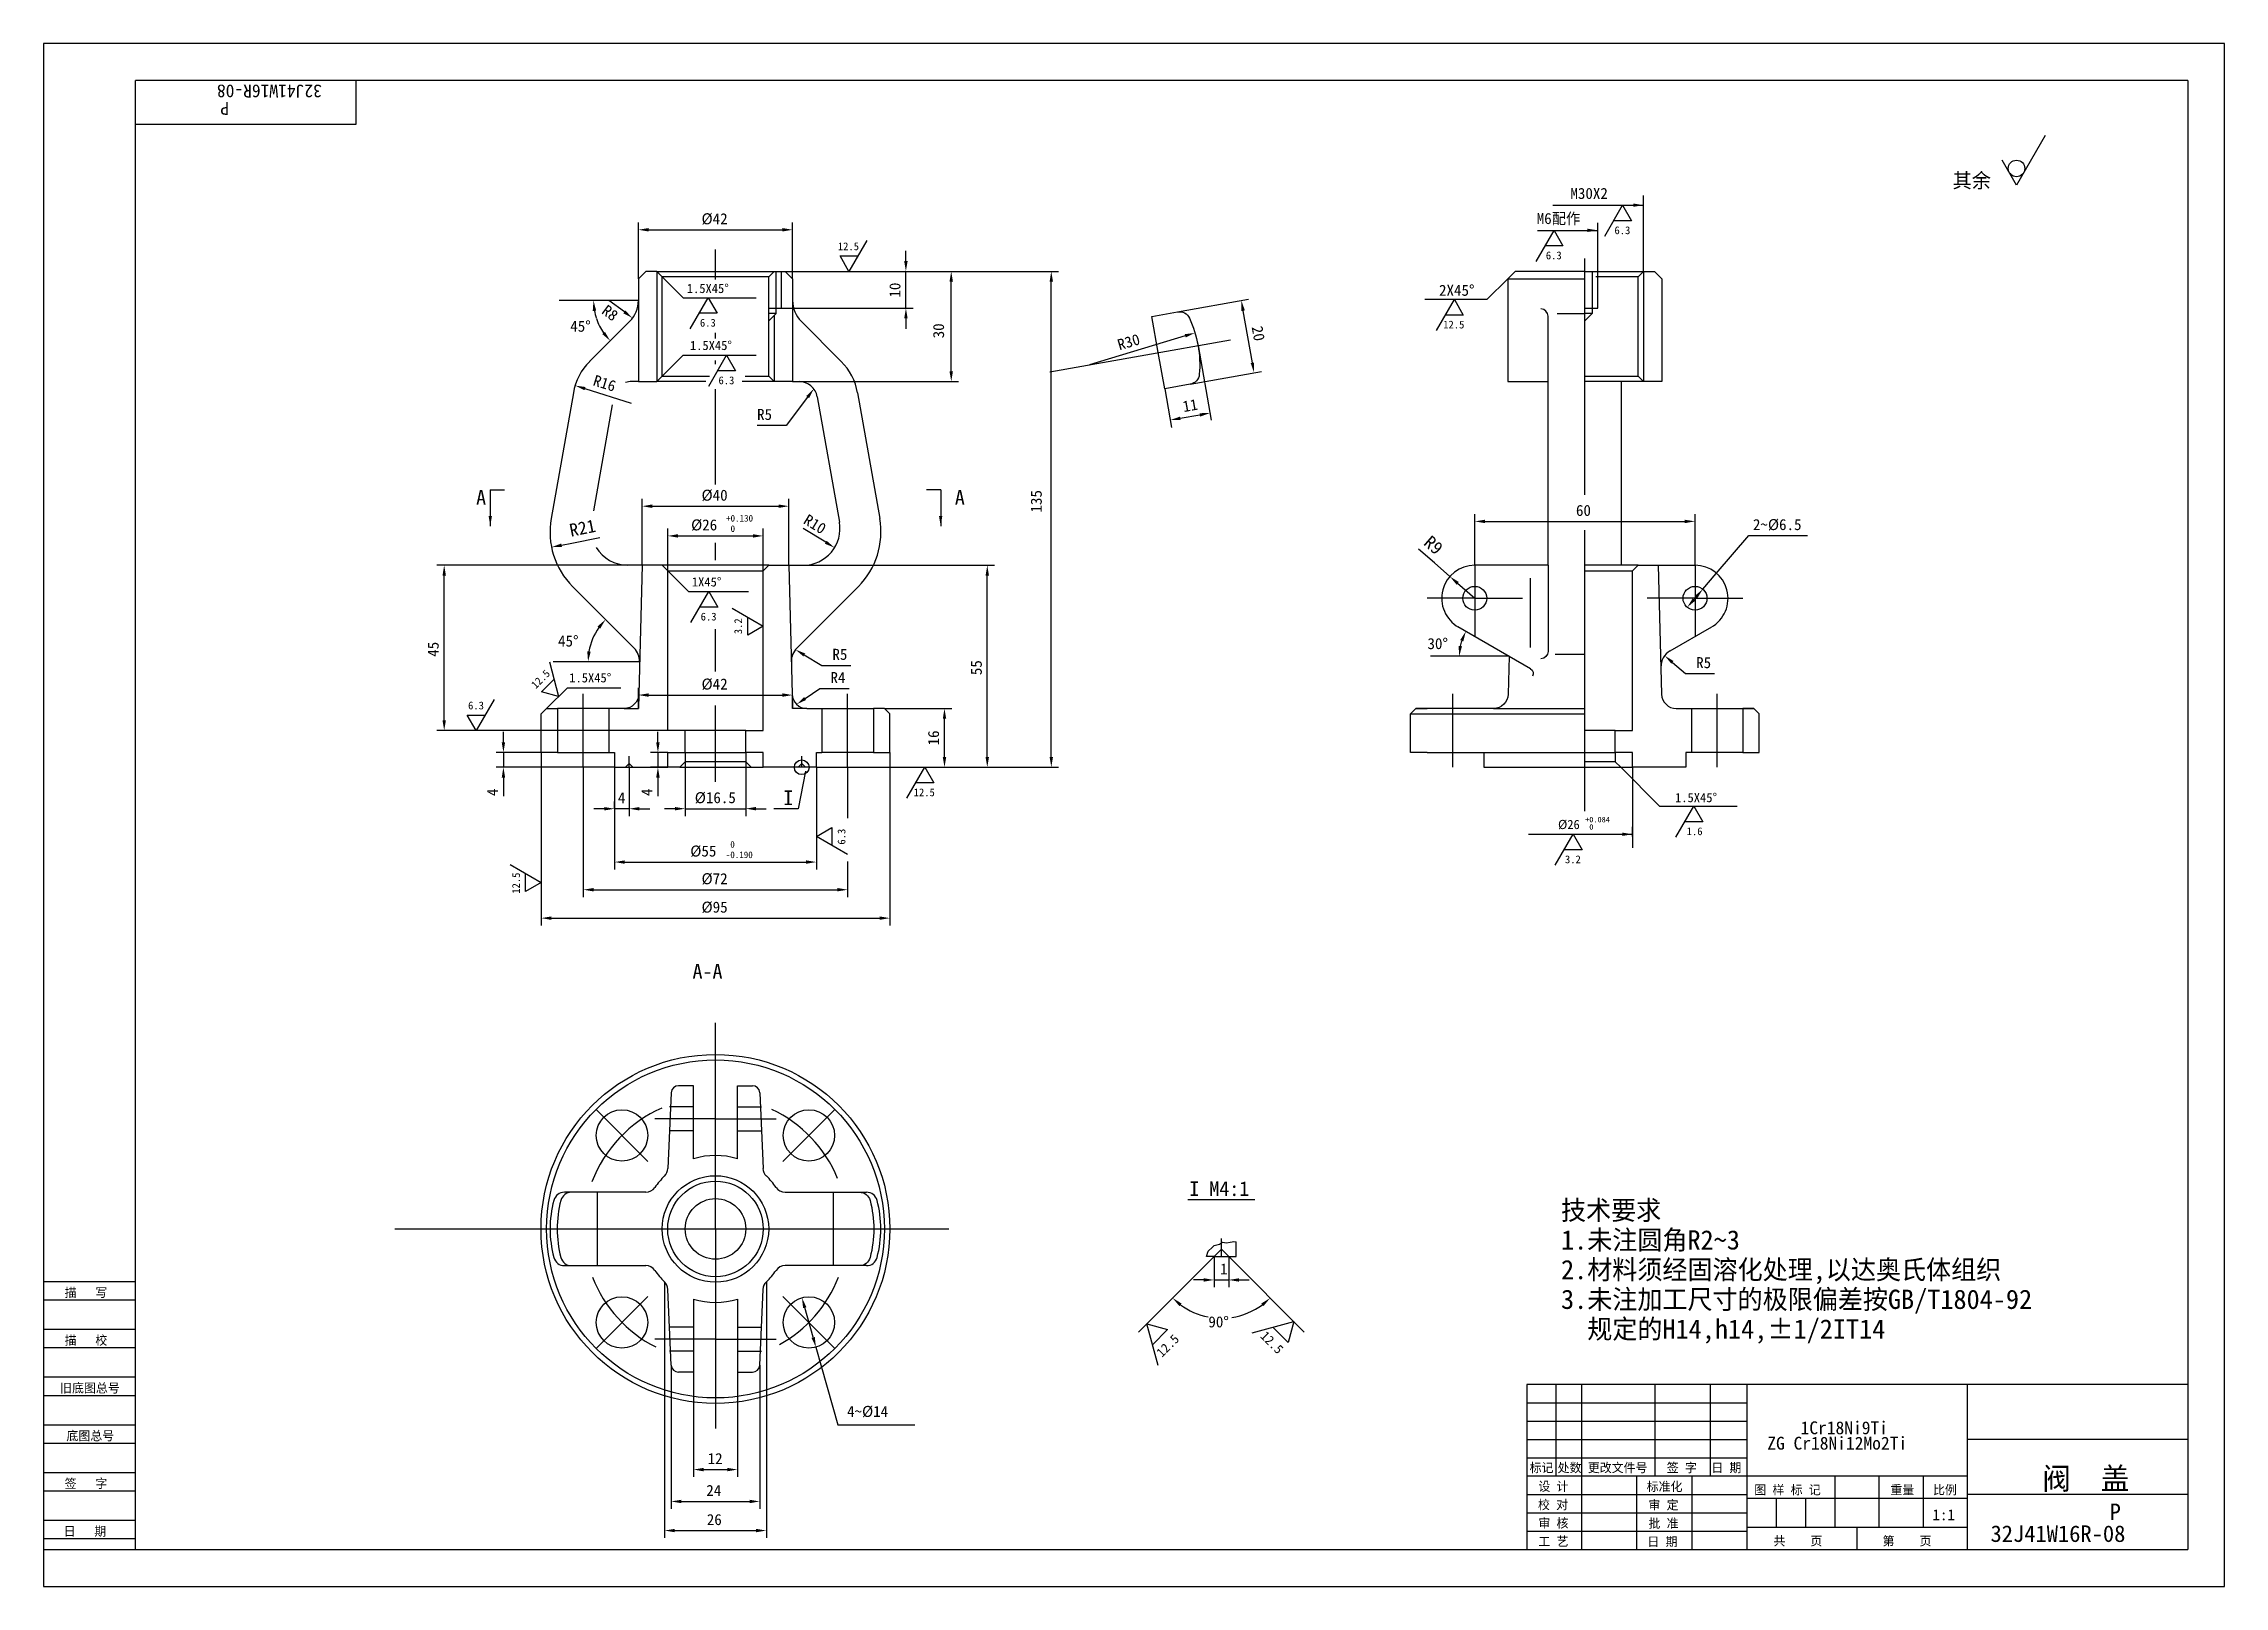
# Model space of a CAD drawing. Header units: metres. Extents: x 0 to 594, y 0 to 420.
import ezdxf

# ---------------------------------------------------------------- set-up
doc = ezdxf.new("R2010")
doc.units = ezdxf.units.M
for name, color, linetype in [('B', 3, 'Continuous'), ('C', 6, 'Continuous'), ('D', 1, 'Continuous'), ('FL', 5, 'Continuous'), ('T', 7, 'Continuous'), ('TL', 4, 'Continuous')]:
    doc.layers.add(name, color=color, linetype=linetype)

# ---------------------------------------------------------------- blocks, each defined once
blk = doc.blocks.new('TUKUN2')
at = {"layer": 'FL'}
for p, q in [((0, 420), (0, 0)), ((594, 420), (0, 420)), ((594, 0), (594, 420)), ((0, 78), (25, 78)), ((0, 70), (25, 70)), ((0, 65), (25, 65)), ((0, 57), (25, 57)), ((412, 30), (412, 55)), ((419, 10), (419, 55)), ((439, 30), (439, 55)), ((454, 30), (454, 55)), ((0, 52), (25, 52)), ((404, 50), (464, 50)), ((0, 44), (25, 44)), ((404, 45), (464, 45)), ((0, 39), (25, 39)), ((404, 40), (464, 40)), ((0, 31), (25, 31)), ((404, 35), (464, 35)), ((449, 10), (449, 30)), ((0, 26), (25, 26)), ((404, 25), (464, 25)), ((0, 18), (25, 18)), ((404, 20), (464, 20)), ((0, 13), (25, 13)), ((404, 15), (464, 15)), ((0, 0), (594, 0))]:
    blk.add_line(p, q, dxfattribs=at)
at = {"layer": 'TL'}
for p, q in [((25, 10), (25, 410)), ((584, 410), (25, 410)), ((85, 410), (85, 398)), ((584, 410), (584, 10)), ((85, 398), (25, 398)), ((0, 83), (25, 83)), ((404, 55), (404, 10)), ((584, 55), (404, 55)), ((464, 10), (464, 55)), ((524, 10), (524, 55)), ((584, 40), (524, 40)), ((524, 30), (404, 30)), ((434, 10), (434, 30)), ((488, 16), (488, 30)), ((500, 16), (500, 30)), ((512, 16), (512, 30)), ((464, 24), (524, 24)), ((472, 16), (472, 24)), ((480, 16), (480, 24)), ((584, 25), (524, 25)), ((524, 16), (464, 16)), ((494, 10), (494, 16)), ((0, 10), (584, 10))]:
    blk.add_line(p, q, dxfattribs=at)
at = {"layer": 'T'}
for s, p in [('描   写', (5.74, 78.76)), ('描   校', (5.74, 65.76)), ('旧底图总号', (4.49, 52.76)), ('底图总号', (6.22, 39.76)), ('标记', (404.75, 31.07)), ('处数', (412.38, 31.07)), ('更改文件号', (420.61, 31.07)), ('签 字', (442.1, 31.07)), ('日 期', (454.23, 31.07)), ('签   字', (5.74, 26.76)), ('校 对', (407.05, 20.99)), ('设 计', (407.14, 25.99)), ('标准化', (436.65, 25.93)), ('审 定', (437.13, 20.93)), ('图 样 标 记', (465.95, 25.04)), ('重量', (503.03, 25.04)), ('比例', (514.64, 25.04)), ('审 核', (407.14, 15.99)), ('批 准', (437.13, 15.93)), ('日   期', (5.45, 13.76)), ('工 艺', (407.14, 10.99)), ('日 期', (436.84, 10.93)), ('共    页', (471.18, 11.13)), ('第    页', (500.9, 11.13))]:
    blk.add_text(s, height=2.5, dxfattribs=at).set_placement(p)

msp = doc.modelspace()

# ---------------------------------------------------------------- linework, layer by layer
at = {"layer": 'B'}
for p, q in [((177, 130.56), (170.49, 130.56)), ((189, 130.56), (195.51, 130.56)), ((177, 124.06), (170.49, 124.06)), ((189, 124.06), (195.51, 124.06)), ((177, 70.56), (170.49, 70.56)), ((189, 70.56), (195.51, 70.56)), ((177, 64.06), (170.49, 64.06)), ((189, 64.06), (195.51, 64.06))]:
    msp.add_line(p, q, dxfattribs=at)
at = {"layer": 'C'}
for p, q in [((183, 355.77), (183, 363.95)), ((419.81, 297.16), (419.81, 361.5)), ((183, 339.76), (183, 341.26)), ((274.07, 330.69), (323.31, 339.38)), ((183, 332.74), (183, 333.73)), ((183, 299.99), (183, 325.97)), ((419.81, 211), (419.81, 287.57)), ((183, 279.4), (183, 284.12)), ((389.81, 278), (389.81, 258.55)), ((449.81, 278), (449.81, 258.55)), ((389.81, 269), (376.81, 269)), ((389.81, 269), (402.81, 269)), ((449.81, 269), (436.81, 269)), ((449.81, 269), (462.81, 269)), ((183, 249.05), (183, 260.56)), ((147, 223), (147, 243.01)), ((183, 219), (183, 239.8)), ((219, 223), (219, 243.01)), ((383.81, 223), (383.81, 243.01)), ((455.81, 223), (455.81, 243.01)), ((159.5, 223), (159.5, 226)), ((206.5, 223), (206.5, 226)), ((183, 97.31), (183, 153.38)), ((164.62, 115.69), (150.47, 129.83)), ((183, 127.31), (166.5, 127.31)), ((183, 127.31), (199.5, 127.31)), ((201.38, 115.69), (215.53, 129.83)), ((95.63, 97.31), (246.58, 97.31)), ((183, 97.31), (183, 43)), ((320.81, 89.76), (320.81, 94.67)), ((164.62, 78.92), (150.47, 64.78)), ((201.38, 78.92), (215.53, 64.78)), ((183, 67.31), (166.5, 67.31)), ((183, 67.31), (199.5, 67.31))]:
    msp.add_line(p, q, dxfattribs=at)
for start, end in [(113.88, 159.18), (22.48, 64.74), (201.43, 243.21), (299.04, 338.56)]:
    msp.add_arc((183, 97.31), 36, start, end, dxfattribs=at)
at = {"layer": 'D'}
for p, q in [((545.19, 395.03), (537.38, 381.51)), ((537.38, 381.51), (533.48, 388.27)), ((411.05, 376.02), (435.81, 376.02)), ((425.22, 367.57), (430.1, 376.02)), ((430.1, 376.02), (432.54, 371.79)), ((435.81, 358), (435.81, 378.7)), ((435.81, 374.98), (435.81, 378.02)), ((162, 356), (162, 371.32)), ((164.8, 369.32), (201.2, 369.32)), ((204, 356), (204, 371.32)), ((406.53, 360.72), (411.41, 369.17)), ((406.93, 369.17), (423.31, 369.17)), ((411.41, 369.17), (413.85, 364.95)), ((423.31, 368.55), (423.31, 371.17)), ((423.31, 358), (423.31, 369.99)), ((432.54, 371.79), (427.66, 371.79)), ((224.25, 366.45), (219.37, 358)), ((234.87, 360.8), (234.87, 363.6)), ((413.85, 364.95), (408.97, 364.95)), ((168.5, 356.5), (174.16, 350.84)), ((202, 358), (236.87, 358)), ((216.93, 362.22), (221.81, 362.22)), ((219.37, 358), (216.93, 362.22)), ((234.87, 348), (234.87, 358)), ((236.87, 358), (249.22, 358)), ((249.22, 358), (276.47, 358)), ((174.16, 350.84), (194.13, 350.84)), ((176.11, 342.39), (180.99, 350.84)), ((180.99, 350.84), (183.43, 346.62)), ((247.22, 330.8), (247.22, 355.2)), ((274.47, 225.8), (274.47, 355.2)), ((398.81, 356), (393.15, 350.34)), ((162, 350.06), (140.46, 350.06)), ((158.18, 346.96), (154, 350.06)), ((183.43, 346.62), (178.55, 346.62)), ((200.5, 348), (236.87, 348)), ((234.87, 345.2), (234.87, 342.4)), ((308.85, 346.98), (328.22, 350.4)), ((329.24, 333.11), (326.74, 347.29)), ((393.15, 350.34), (376.26, 350.34)), ((379.38, 341.89), (384.26, 350.34)), ((386.7, 346.12), (381.82, 346.12)), ((384.26, 350.34), (386.7, 346.12)), ((310.95, 340.44), (284.91, 332.6)), ((168.5, 329.5), (174.16, 335.16)), ((174.16, 335.16), (194.13, 335.16)), ((181.16, 326.71), (186.04, 335.16)), ((186.04, 335.16), (188.48, 330.93)), ((314.45, 337.81), (318.04, 317.45)), ((188.48, 330.93), (183.6, 330.93)), ((205.8, 328), (249.22, 328)), ((312.32, 327.28), (331.7, 330.7)), ((147.44, 326.08), (160.05, 322.16)), ((208.1, 323.78), (202.22, 316.06)), ((305.36, 326.06), (307.21, 315.54)), ((199.42, 316.06), (194.33, 316.06)), ((202.22, 316.06), (199.42, 316.06)), ((309.62, 318), (314.94, 318.93)), ((121.66, 298.49), (121.66, 288.61)), ((121.66, 298.49), (125.53, 298.49)), ((244.34, 298.49), (240.47, 298.49)), ((244.34, 298.49), (244.34, 288.61)), ((163, 278), (163, 296.07)), ((165.8, 294.07), (200.2, 294.07)), ((203, 278), (203, 296.07)), ((389.81, 278), (389.81, 291.93)), ((449.81, 278), (449.81, 291.93)), ((143.88, 284.01), (151.49, 285.54)), ((170, 276.5), (170, 287.98)), ((172.8, 285.98), (193.2, 285.98)), ((196, 276.5), (196, 287.98)), ((213.04, 284.25), (206.9, 288)), ((392.61, 289.93), (447.01, 289.93)), ((455.58, 275.71), (464.49, 286.06)), ((464.49, 286.06), (480.49, 286.06)), ((141.09, 283.45), (143.88, 284.01)), ((378.83, 278.62), (374.5, 282.41)), ((159.1, 278), (107.11, 278)), ((109.11, 235.8), (109.11, 275.2)), ((170, 276.5), (173.54, 272.96)), ((206.9, 278), (259.04, 278)), ((257.04, 225.8), (257.04, 275.2)), ((383.04, 274.93), (378.83, 278.62)), ((451.93, 271.46), (455.58, 275.71)), ((173.54, 272.96), (175.66, 270.84)), ((175.66, 270.84), (192.04, 270.84)), ((176.32, 262.39), (181.2, 270.84)), ((181.2, 270.84), (183.64, 266.62)), ((385.14, 273.09), (389.81, 269)), ((450.1, 269.34), (449.51, 268.66)), ((183.64, 266.62), (178.76, 266.62)), ((187.55, 266.32), (196, 261.44)), ((191.78, 259), (191.78, 263.88)), ((196, 261.44), (191.78, 259)), ((137.76, 251.71), (140.29, 242.29)), ((162.33, 251.73), (138.76, 251.73)), ((207.2, 253.58), (211.96, 250.74)), ((211.96, 250.74), (214.76, 250.74)), ((214.76, 250.74), (219.85, 250.74)), ((399.17, 253.2), (377.79, 253.2)), ((443.66, 251.56), (447.23, 248.48)), ((135.57, 243.55), (139.02, 247)), ((140.29, 242.29), (135.57, 243.55)), ((137, 239), (142.66, 244.66)), ((142.66, 244.66), (157.23, 244.66)), ((162, 239), (162, 244.65)), ((204, 239), (204, 244.65)), ((207.42, 241.71), (211.43, 244.42)), ((211.43, 244.42), (214.23, 244.42)), ((214.23, 244.42), (219.46, 244.42)), ((447.23, 248.48), (450.03, 248.48)), ((450.03, 248.48), (455.12, 248.48)), ((122.72, 241.45), (117.85, 233)), ((158.1, 239), (162, 239)), ((162.1, 242.9), (162, 239)), ((164.8, 242.65), (201.2, 242.65)), ((203.9, 242.9), (204, 239)), ((207.9, 239), (204, 239)), ((229, 239), (247.38, 239)), ((170, 233), (107.11, 233)), ((117.85, 233), (115.41, 237.22)), ((115.41, 237.22), (120.29, 237.22)), ((125.24, 229.8), (125.24, 232.6)), ((167.32, 229.8), (167.32, 232.6)), ((245.38, 225.8), (245.38, 236.2)), ((135.5, 227), (123.24, 227)), ((125.24, 227), (125.24, 223)), ((135.5, 227), (135.5, 179.92)), ((170, 227), (165.32, 227)), ((167.32, 227), (167.32, 223)), ((230.5, 227), (230.5, 179.92)), ((155.5, 223), (123.24, 223)), ((125.24, 220.2), (125.24, 217.4)), ((147, 223), (147, 187.66)), ((155.5, 223), (155.5, 195.19)), ((159.5, 223), (159.5, 209.7)), ((170, 223), (165.32, 223)), ((167.32, 220.2), (167.32, 217.4)), ((174.75, 224.5), (174.75, 209.72)), ((191.25, 224.5), (191.25, 209.72)), ((207.48, 221.89), (205.53, 211.72)), ((210.5, 223), (210.5, 195.19)), ((210.5, 223), (247.38, 223)), ((219, 223), (219, 209.13)), ((235.14, 214.55), (240.02, 223)), ((240.02, 223), (242.46, 218.78)), ((247.38, 223), (259.04, 223)), ((259.04, 223), (276.47, 223)), ((429.56, 223), (440.16, 212.39)), ((432.81, 223), (432.81, 201.08)), ((125.24, 217.4), (125.24, 215.17)), ((167.32, 217.4), (167.32, 215.17)), ((242.46, 218.78), (237.58, 218.78)), ((152.7, 211.7), (149.9, 211.7)), ((155.5, 211.7), (155.5, 213.7)), ((159.5, 211.7), (155.5, 211.7)), ((162.3, 211.7), (165.1, 211.7)), ((171.95, 211.72), (169.15, 211.72)), ((174.75, 211.72), (191.25, 211.72)), ((194.05, 211.72), (196.85, 211.72)), ((205.53, 211.72), (198.86, 211.72)), ((440.16, 212.39), (461.28, 212.39)), ((444.62, 203.94), (449.5, 212.39)), ((451.94, 208.17), (447.06, 208.17)), ((449.5, 212.39), (451.94, 208.17)), ((210.5, 204.16), (214.72, 206.6)), ((218.95, 199.28), (210.5, 204.16)), ((214.72, 206.6), (214.72, 201.72)), ((404.46, 204.75), (432.81, 204.75)), ((411.73, 196.3), (416.61, 204.75)), ((416.61, 204.75), (419.05, 200.52)), ((432.81, 204.18), (432.81, 206.75)), ((127.05, 196.48), (135.5, 191.6)), ((158.3, 197.19), (207.7, 197.19)), ((219, 197.32), (219, 187.66)), ((419.05, 200.52), (414.17, 200.52)), ((131.28, 189.16), (131.28, 194.04)), ((135.5, 191.6), (131.28, 189.16)), ((149.8, 189.66), (216.2, 189.66)), ((138.3, 181.92), (227.7, 181.92)), ((311.63, 105.29), (329.88, 105.29)), ((318.81, 89.76), (298.25, 69.2)), ((318.81, 89.76), (318.81, 81.42)), ((322.81, 89.76), (343.36, 69.2)), ((322.81, 89.76), (322.81, 81.42)), ((316.01, 83.42), (313.21, 83.42)), ((318.81, 83.42), (322.81, 83.42)), ((325.61, 83.42), (328.41, 83.42)), ((169.13, 82.89), (169.13, 13.19)), ((196.87, 82.89), (196.87, 13.19)), ((209.6, 67.81), (207.31, 75.89)), ((303.54, 60.14), (300.51, 71.45)), ((300.51, 71.45), (306.16, 69.94)), ((329.19, 69.04), (340.5, 72.07)), ((340.5, 72.07), (338.98, 66.41)), ((306.16, 69.94), (302.02, 65.8)), ((338.98, 66.41), (334.84, 70.55)), ((170.92, 60.22), (170.92, 21.12)), ((195.08, 60.22), (195.08, 21.12)), ((210.36, 65.11), (211.88, 59.72)), ((211.88, 59.72), (216.33, 43.97)), ((177, 58.31), (177, 29.79)), ((189, 58.31), (189, 29.79)), ((216.33, 43.97), (237.26, 43.97)), ((179.8, 31.79), (186.2, 31.79)), ((173.72, 23.12), (192.28, 23.12)), ((171.93, 15.19), (194.07, 15.19))]:
    msp.add_line(p, q, dxfattribs=at)
msp.add_circle((537.38, 386.02), 2.25, dxfattribs=at)
for centre, radius, start, end in [((165.31, 350.06), 15.53, 190.34, 198.08), ((165.31, 350.06), 15.53, 198.49, 214.66), ((164.53, 251.73), 16.23, 144.9, 170.1), ((399.17, 253.2), 13.59, 161.83, 168.17), ((320.81, 91.76), 18.77, 233.55, 258.82), ((320.81, 91.76), 18.77, 278.66, 306.45)]:
    msp.add_arc(centre, radius, start, end, dxfattribs=at)
for points in [[(433.01, 376.47), (435.81, 376.02), (433.01, 375.57)], [(164.8, 369.79), (164.8, 368.85), (162, 369.32)], [(201.2, 369.79), (201.2, 368.85), (204, 369.32)], [(420.51, 369.62), (423.31, 369.17), (420.51, 368.72)], [(234.41, 360.8), (235.34, 360.8), (234.87, 358)], [(246.75, 355.2), (247.69, 355.2), (247.22, 358)], [(274.01, 355.2), (274.94, 355.2), (274.47, 358)], [(149.57, 347.23), (150.5, 347.31), (149.78, 350.06)], [(157.9, 346.58), (158.45, 347.33), (160.42, 345.29)], [(234.41, 345.2), (235.34, 345.2), (234.87, 348)], [(327.2, 347.37), (326.28, 347.21), (326.25, 350.05)], [(152.9, 341.52), (152.18, 340.93), (154.33, 339.08)], [(311.09, 340), (310.82, 340.89), (313.63, 341.25)], [(329.7, 333.19), (328.78, 333.03), (329.73, 330.35)], [(147.3, 325.63), (147.58, 326.52), (144.77, 326.91)], [(246.75, 330.8), (247.69, 330.8), (247.22, 328)], [(207.73, 324.06), (208.48, 323.49), (209.8, 326.01)], [(309.54, 318.46), (309.7, 317.54), (306.86, 317.51)], [(314.86, 319.39), (315.02, 318.47), (317.69, 319.42)], [(121.21, 291.41), (121.66, 288.61), (122.11, 291.41)], [(165.8, 294.54), (165.8, 293.6), (163, 294.07)], [(200.2, 294.54), (200.2, 293.6), (203, 294.07)], [(244.79, 291.41), (244.34, 288.61), (243.89, 291.41)], [(172.8, 286.45), (172.8, 285.52), (170, 285.98)], [(193.2, 286.45), (193.2, 285.52), (196, 285.98)], [(392.61, 290.39), (392.61, 289.46), (389.81, 289.93)], [(447.01, 290.39), (447.01, 289.46), (449.81, 289.93)], [(141.18, 282.99), (140.99, 283.91), (138.34, 282.9)], [(212.8, 283.85), (213.29, 284.65), (215.43, 282.79)], [(108.65, 275.2), (109.58, 275.2), (109.11, 278)], [(256.57, 275.2), (257.5, 275.2), (257.04, 278)], [(384.84, 272.73), (385.45, 273.44), (383.04, 274.93)], [(449.87, 268.35), (449.16, 268.96), (447.69, 266.54)], [(450.46, 269.04), (449.75, 269.65), (451.93, 271.46)], [(150.89, 261.36), (151.61, 260.76), (153.05, 263.21)], [(386.34, 255.94), (385.41, 256.04), (385.58, 253.2)], [(385.84, 257.63), (386.69, 257.25), (387.4, 260)], [(149.01, 254.48), (148.08, 254.56), (148.3, 251.73)], [(206.96, 253.18), (207.44, 253.98), (204.79, 255.02)], [(443.35, 251.2), (443.96, 251.91), (441.54, 253.38)], [(164.8, 243.12), (164.8, 242.19), (162, 242.65)], [(201.2, 243.12), (201.2, 242.19), (204, 242.65)], [(207.69, 241.32), (207.16, 242.09), (205.11, 240.14)], [(244.92, 236.2), (245.85, 236.2), (245.38, 239)], [(108.65, 235.8), (109.58, 235.8), (109.11, 233)], [(124.78, 229.8), (125.71, 229.8), (125.24, 227)], [(166.85, 229.8), (167.79, 229.8), (167.32, 227)], [(244.92, 225.8), (245.85, 225.8), (245.38, 223)], [(256.57, 225.8), (257.5, 225.8), (257.04, 223)], [(274.01, 225.8), (274.94, 225.8), (274.47, 223)], [(124.78, 220.2), (125.71, 220.2), (125.24, 223)], [(166.85, 220.2), (167.79, 220.2), (167.32, 223)], [(152.7, 212.17), (152.7, 211.24), (155.5, 211.7)], [(162.3, 212.17), (162.3, 211.24), (159.5, 211.7)], [(171.95, 212.19), (171.95, 211.25), (174.75, 211.72)], [(194.05, 212.19), (194.05, 211.25), (191.25, 211.72)], [(430.01, 205.2), (432.81, 204.75), (430.01, 204.3)], [(158.3, 197.65), (158.3, 196.72), (155.5, 197.19)], [(207.7, 197.65), (207.7, 196.72), (210.5, 197.19)], [(149.8, 190.13), (149.8, 189.2), (147, 189.66)], [(216.2, 190.13), (216.2, 189.2), (219, 189.66)], [(138.3, 182.39), (138.3, 181.45), (135.5, 181.92)], [(227.7, 182.39), (227.7, 181.45), (230.5, 181.92)], [(316.01, 83.88), (316.01, 82.95), (318.81, 83.42)], [(325.61, 83.88), (325.61, 82.95), (322.81, 83.42)], [(206.87, 75.77), (207.76, 76.02), (206.55, 78.59)], [(309.35, 76.3), (309.96, 77.01), (307.53, 78.48)], [(331.66, 77.01), (332.26, 76.3), (334.08, 78.48)], [(209.15, 67.68), (210.05, 67.94), (210.36, 65.11)], [(179.8, 32.26), (179.8, 31.32), (177, 31.79)], [(186.2, 32.26), (186.2, 31.32), (189, 31.79)], [(173.72, 23.58), (173.72, 22.65), (170.92, 23.12)], [(192.28, 23.58), (192.28, 22.65), (195.08, 23.12)], [(171.93, 15.66), (171.93, 14.73), (169.13, 15.19)], [(194.07, 15.66), (194.07, 14.73), (196.87, 15.19)]]:
    msp.add_solid(points, dxfattribs=at)
at = {"layer": 'FL'}
for p, q in [((167, 358), (167, 328)), ((201, 348), (201, 358)), ((423.31, 348), (423.31, 358)), ((435.81, 358), (435.81, 328)), ((199, 346), (199, 328))]:
    msp.add_line(p, q, dxfattribs=at)
msp.add_lwpolyline([(316.77, 89.76), (317.16, 91.23), (318.4, 92.36), (318.88, 92.84), (320.32, 93.12), (321.08, 93.68), (322.24, 93.5), (323.19, 93.68), (323.77, 93.78), (324.16, 93.87), (324.81, 93.76)], dxfattribs=at)
msp.add_circle((206.5, 223), 2, dxfattribs=at)
at = {"layer": 'TL'}
for p, q in [((167, 358), (199, 358)), ((197.5, 356.5), (168.5, 356.5)), ((419.81, 358), (435.81, 358)), ((434.31, 356.5), (422.81, 356.5)), ((398.81, 356), (419.81, 356)), ((197.5, 348), (199.5, 348)), ((199.5, 346.5), (197.5, 346.5)), ((199.5, 346.5), (197.5, 344.5)), ((199.5, 348), (201, 348)), ((409.81, 328), (409.81, 345.8)), ((412.22, 346.55), (419.81, 346.55)), ((419.81, 348), (421.81, 348)), ((421.81, 346.5), (419.81, 346.5)), ((421.81, 346.5), (419.81, 344.5)), ((421.81, 348), (423.31, 348)), ((148.73, 333.48), (159.66, 344.4)), ((217.27, 333.48), (206.34, 344.4)), ((162, 328), (160.2, 328)), ((180.38, 328), (167, 328)), ((168.5, 329.5), (181.4, 329.5)), ((199, 328), (190.28, 328)), ((191.08, 329.5), (197.5, 329.5)), ((204, 328), (205.8, 328)), ((409.81, 278), (409.81, 328)), ((419.81, 329.5), (434.31, 329.5)), ((435.81, 328), (419.81, 328)), ((429.81, 278), (429.81, 328)), ((144.29, 324.94), (138.25, 290.68)), ((154.88, 321.66), (149.8, 292.84)), ((210.73, 323.87), (216.75, 289.74)), ((221.71, 324.94), (227.75, 290.68)), ((163, 278), (159.1, 278)), ((197.5, 278), (168.5, 278)), ((170, 276.5), (168.5, 278)), ((170, 276.5), (196, 276.5)), ((196, 276.5), (197.5, 278)), ((203, 278), (206.9, 278)), ((409.81, 278), (389.81, 278)), ((405.01, 255.63), (405.01, 274.46)), ((409.81, 278), (409.81, 254.54)), ((434.31, 278), (419.81, 278)), ((419.81, 276.5), (432.81, 276.5)), ((432.81, 276.5), (434.31, 278)), ((439.81, 278), (449.81, 278)), ((144.08, 272.18), (160.86, 255.4)), ((221.92, 272.18), (205.14, 255.4)), ((405.01, 249.83), (385.2, 261.27)), ((443.02, 254.69), (454.42, 261.27)), ((411.72, 253.77), (419.81, 253.77)), ((154, 239), (140, 239)), ((212, 239), (226, 239)), ((229, 239), (226, 239)), ((372.31, 237.5), (373.81, 239)), ((390.81, 239), (373.81, 239)), ((373.81, 239), (376.81, 239)), ((394.91, 239), (419.81, 239)), ((448.81, 239), (465.81, 239)), ((467.31, 237.5), (465.81, 239)), ((191.25, 233), (174.75, 233)), ((372.31, 237.5), (419.81, 237.5)), ((372.31, 227), (372.31, 237.5)), ((428.06, 233), (419.81, 233)), ((140, 227), (154, 227)), ((174.75, 227), (191.25, 227)), ((210.5, 223), (210.5, 227)), ((210.5, 227), (212, 227)), ((226, 227), (212, 227)), ((376.81, 227), (372.31, 227)), ((376.81, 227), (390.81, 227)), ((392.31, 227), (419.81, 227)), ((419.81, 227), (428.06, 227)), ((462.81, 227), (448.81, 227)), ((158.5, 223), (159.5, 224)), ((160.5, 223), (159.5, 224)), ((173.25, 223), (192.75, 223)), ((191.25, 224.5), (174.75, 224.5)), ((205.5, 223), (206.5, 224)), ((207.5, 223), (206.5, 224)), ((428.06, 224.5), (419.81, 224.5)), ((419.81, 223), (429.56, 223)), ((170.92, 134.39), (170.05, 113.76)), ((177, 136.31), (172.92, 136.31)), ((177, 116.39), (177, 136.31)), ((189, 116.39), (189, 136.31)), ((189, 136.31), (193.08, 136.31)), ((195.08, 134.39), (195.95, 113.76)), ((164.03, 107.31), (141.87, 107.31)), ((201.97, 107.31), (224.13, 107.31)), ((318.81, 89.76), (316.77, 89.76)), ((318.81, 89.76), (320.81, 91.76)), ((318.81, 89.76), (322.81, 89.76)), ((322.81, 89.76), (320.81, 91.76)), ((322.81, 89.76), (324.81, 89.76)), ((324.81, 89.76), (324.81, 93.76)), ((141.87, 87.31), (164.03, 87.31)), ((224.13, 87.31), (201.97, 87.31)), ((170.92, 60.22), (170.05, 80.86)), ((177, 78.23), (177, 58.31)), ((189, 78.23), (189, 58.31)), ((195.08, 60.22), (195.95, 80.86)), ((177, 58.31), (172.92, 58.31)), ((189, 58.31), (193.08, 58.31))]:
    msp.add_line(p, q, dxfattribs=at)
for points in [[(162, 356), (162, 328), (167, 328), (168.5, 329.5), (168.5, 356.5), (167, 358), (164, 358)], [(135.5, 227), (135.5, 237.5), (137, 239), (140, 239), (140, 227)], [(230.5, 227), (230.5, 237.5), (229, 239), (226, 239), (226, 227)]]:
    msp.add_lwpolyline(points, close=True, dxfattribs=at)
for points in [[(199.5, 358), (202, 358), (204, 356), (204, 328), (199, 328), (197.5, 329.5), (197.5, 345.85)], [(197.5, 345.85), (197.5, 356.5), (199, 358), (199.5, 358)], [(199.5, 346.5), (199.5, 348), (199.5, 358)], [(419.81, 358), (400.81, 358), (398.81, 356)], [(421.81, 358), (421.81, 348), (421.81, 346.5)], [(440.81, 356), (440.81, 328), (435.81, 328), (434.31, 329.5), (434.31, 356.5), (435.81, 358), (438.81, 358), (440.81, 356)], [(398.81, 356), (398.81, 328), (409.81, 328)], [(155.5, 227), (155.5, 223), (170, 223), (170, 227), (174.75, 227), (174.75, 233), (170, 233), (170, 276.5)], [(210.5, 223), (196, 223), (196, 227), (191.25, 227), (191.25, 233), (196, 233), (196, 276.5)], [(432.81, 223), (432.81, 227), (428.06, 227), (428.06, 233), (432.81, 233), (432.81, 276.5)], [(465.81, 239), (462.81, 239), (462.81, 227), (467.31, 227), (467.31, 237.5)], [(174.75, 227), (174.75, 224.5), (173.25, 223), (170, 223)], [(191.25, 227), (191.25, 224.5), (192.75, 223), (196, 223)], [(390.81, 227), (392.31, 227), (392.31, 223), (419.81, 223)], [(428.06, 227), (428.06, 224.5), (429.56, 223), (432.81, 223)]]:
    msp.add_lwpolyline(points, dxfattribs=at)
for points in [[(301.88, 345.75), (308.85, 346.98, -0.34), (312.09, 345.3, -0.13), (314.79, 329.98, -0.34), (312.32, 327.28), (305.36, 326.06), (303.62, 335.9)], [(150.86, 107.31), (143.78, 107.31, 0.34), (140.89, 105.08, 0.13), (140.89, 89.53, 0.34), (143.78, 87.31), (150.86, 87.31), (150.86, 97.31)], [(215.14, 107.31), (222.22, 107.31, -0.34), (225.11, 105.08, -0.13), (225.11, 89.53, -0.34), (222.22, 87.31), (215.14, 87.31), (215.14, 97.31)]]:
    msp.add_lwpolyline(points, format="xyb", close=True, dxfattribs=at)
for points in [[(409.81, 345.8, 0.41), (407.81, 347.8, 0.41)], [(168.5, 278), (163, 278), (162.1, 242.9, -0.41), (158.1, 239), (154, 239), (154, 227), (155.5, 227)], [(197.5, 278), (203, 278), (203.9, 242.9, 0.41), (207.9, 239), (212, 239), (212, 227)], [(434.31, 278), (439.81, 278), (440.71, 242.9, 0.41), (444.71, 239), (448.81, 239), (448.81, 227), (447.31, 227), (447.31, 223), (432.81, 223)], [(399.17, 253.2), (398.91, 242.9, -0.41), (394.91, 239), (390.81, 239)], [(405.01, 249.83, -0.41), (405.56, 247.78, 0.27)], [(409.81, 254.54, -0.41), (407.81, 252.54, -1)]]:
    msp.add_lwpolyline(points, format="xyb", dxfattribs=at)
for centre, radius in [((389.81, 269), 3.25), ((449.81, 269), 3.25), ((183, 97.31), 47.5), ((183, 97.31), 46), ((157.54, 122.76), 7), ((208.46, 122.76), 7), ((183, 97.31), 14.5), ((183, 97.31), 13), ((183, 97.31), 8.25), ((157.54, 71.85), 7), ((208.46, 71.85), 7)]:
    msp.add_circle(centre, radius, dxfattribs=at)
for centre, radius, start, end in [((154, 350.06), 8, 315, 0), ((212, 350.06), 8, 180, 225), ((160.05, 322.16), 16, 135, 170), ((205.95, 322.16), 16, 10, 45), ((160.2, 323), 5, 90, 109.54), ((205.8, 323), 5, 10, 90), ((158.93, 287.03), 21, 170, 225), ((206.9, 288), 10, 270, 10), ((207.07, 287.03), 21, 315, 10), ((159.1, 288), 10, 210.96, 270), ((389.81, 269), 9, 90, 240.8), ((449.81, 269), 9, 299.2, 90), ((157.33, 251.86), 5, 358.53, 45), ((208.67, 251.86), 5, 135, 181.47), ((445.52, 250.36), 5, 120, 181.47), ((172.92, 134.31), 2, 90, 177.59), ((193.08, 134.31), 2, 2.41, 90), ((167.06, 113.88), 3, 313.89, 357.59), ((183, 97.31), 20, 72.54, 107.46), ((198.94, 113.88), 3, 182.41, 226.11), ((141.87, 104.31), 3, 90, 164.97), ((164.03, 110.31), 3, 270, 325.58), ((183, 97.31), 20, 133.89, 145.58), ((183, 97.31), 20, 34.42, 46.11), ((201.97, 110.31), 3, 214.42, 270), ((224.13, 104.31), 3, 15.03, 90), ((167.95, 97.31), 30, 164.97, 195.03), ((198.05, 97.31), 30, 344.97, 15.03), ((141.87, 90.31), 3, 195.03, 270), ((224.13, 90.31), 3, 270, 344.97), ((164.03, 84.31), 3, 34.42, 90), ((183, 97.31), 20, 214.42, 226.11), ((183, 97.31), 20, 313.89, 325.58), ((201.97, 84.31), 3, 90, 145.58), ((167.06, 80.73), 3, 2.41, 46.11), ((183, 97.31), 20, 252.54, 287.46), ((198.94, 80.73), 3, 133.89, 177.59), ((172.92, 60.31), 2, 182.41, 270), ((193.08, 60.31), 2, 270, 357.59)]:
    msp.add_arc(centre, radius, start, end, dxfattribs=at)

# ---------------------------------------------------------------- block references
at = {"layer": 'D'}
msp.add_blockref('TUKUN2', (0, 0), dxfattribs=at)

# ---------------------------------------------------------------- texts
for s, height, rotation, p in [('32J41W16R-08', 3.5, 180, (75.78, 408.82)), ('P', 3.5, 180, (50.51, 404.11)), ('10', 3, 90, (233.37, 350.86)), ('R8', 3, 323.41, (151.76, 346.71)), ('30', 3, 90, (245.26, 339.77)), ('R30', 3, 16.75, (293.05, 336.48)), ('20', 3, 280, (329.04, 342.85)), ('R16', 3, 342.76, (149.44, 327.03)), ('11', 3, 10, (310.54, 319.68)), ('135', 3, 90, (271.87, 292.34)), ('R10', 3, 328.6, (206.71, 289.51)), ('R21', 3.5, 11.35, (143.63, 285.74)), ('R9', 3.5, 318.78, (375.65, 283.73)), ('3.2', 2.12, 90, (190.24, 259.22)), ('45', 3, 90, (107.61, 253.07)), ('12.5', 2.12, 45, (134.07, 244.22)), ('55', 3, 90, (255.54, 248.07)), ('16', 3, 90, (243.88, 228.93)), ('4', 3, 90, (123.74, 215.17)), ('4', 3, 90, (165.82, 215.17)), ('6.3', 2.12, 90, (218.39, 201.94)), ('12.5', 2.12, 90, (129.74, 188.56)), ('12.5', 2.55, 45, (304.62, 62.19)), ('12.5', 2.55, 315, (331.23, 67.95))]:
    msp.add_text(s, height=height, rotation=rotation, dxfattribs=at).set_placement(p)
for s, height, p in [('M30X2', 3, (415.87, 377.73)), ('其余', 4, (519.99, 380.74)), ('M6配作', 3, (406.69, 370.89)), ('%%C42', 3, (179.21, 370.82)), ('6.3', 2.12, (427.87, 368.13)), ('12.5', 2.12, (216.33, 363.76)), ('6.3', 2.12, (409.18, 361.29)), ('1.5X45%%d', 2.5, (175.19, 352.1)), ('2X45%%d', 3, (380.08, 351.35)), ('45%%d', 3, (143.45, 341.57)), ('6.3', 2.12, (178.76, 342.96)), ('12.5', 2.12, (381.22, 342.46)), ('1.5X45%%d', 2.5, (176.05, 336.58)), ('6.3', 2.12, (183.82, 327.27)), ('R5', 3, (194.33, 317.56)), ('A', 4, (117.8, 294.45)), ('%%C40', 3, (179.21, 295.57)), ('A', 4, (248.2, 294.45)), ('+0.130', 1.8, (185.89, 289.88)), ('60', 3, (417.38, 291.43)), ('%%C26', 3, (176.36, 287.48)), (' 0', 1.8, (185.89, 287.06)), ('2%%126%%C6.5', 3, (465.59, 287.57)), ('1X45%%d', 2.5, (176.57, 272.21)), ('6.3', 2.12, (178.97, 262.96)), ('45%%d', 3, (140.12, 255.87)), ('30%%d', 3, (376.93, 255.16)), ('R5', 3, (214.85, 252.24)), ('R5', 3, (450.12, 249.98)), ('1.5X45%%d', 2.5, (143.18, 246.1)), ('%%C42', 3, (179.21, 244.15)), ('R4', 3, (214.32, 245.92)), ('6.3', 2.12, (115.62, 238.76)), ('4', 3, (156.43, 213.2)), ('%%C16.5', 3, (177.36, 213.22)), ('I', 4, (201.51, 212.69)), ('12.5', 2.12, (236.98, 215.11)), ('1.5X45%%d', 2.5, (444.37, 213.49)), ('%%C26', 2.5, (412.5, 206.17)), ('+0.084', 1.5, (419.89, 208)), (' 0', 1.8, (185.81, 201.09)), (' 0', 1.5, (419.89, 206)), ('1.6', 2.12, (447.53, 204.51)), ('%%C55', 3, (176.14, 198.69)), ('-0.190', 1.8, (185.81, 198.27)), ('3.2', 2.12, (414.38, 196.86)), ('%%C72', 3, (179.21, 191.16)), ('%%C95', 3, (179.21, 183.42)), ('A-A', 4, (176.75, 165.46)), ('I M4:1', 4, (312.06, 106.28)), ('技术要求', 5.25, (413.31, 99.78)), ('1.未注圆角R2%%1263', 5.25, (413.31, 91.7)), ('2.材料须经固溶化处理,以达奥氏体组织', 5.25, (413.31, 83.61)), ('1', 3, (320.45, 84.92)), ('3.未注加工尺寸的极限偏差按GB/T1804-92', 5.25, (413.31, 75.53)), ('90%%d', 3, (317.26, 70.51)), ('  规定的H14,h14,%%P1/2IT14', 5.25, (413.31, 67.44)), ('4%%126%%C14', 3, (218.85, 46.13)), ('1Cr18Ni9Ti', 3.5, (478.56, 41.42)), ('12', 3, (180.86, 33.29)), ('ZG Cr18Ni12Mo2Ti', 3.5, (469.5, 37.23)), ('阀  盖', 6, (544.37, 26.35)), ('24', 3, (180.5, 24.62)), ('26', 3, (180.64, 16.69)), ('1:1', 3, (514.48, 17.99)), ('P', 4.5, (562.75, 18.04)), ('32J41W16R-08', 4.5, (530.3, 12.1))]:
    msp.add_text(s, height=height, dxfattribs=at).set_placement(p)

doc.saveas('drawing.dxf')
